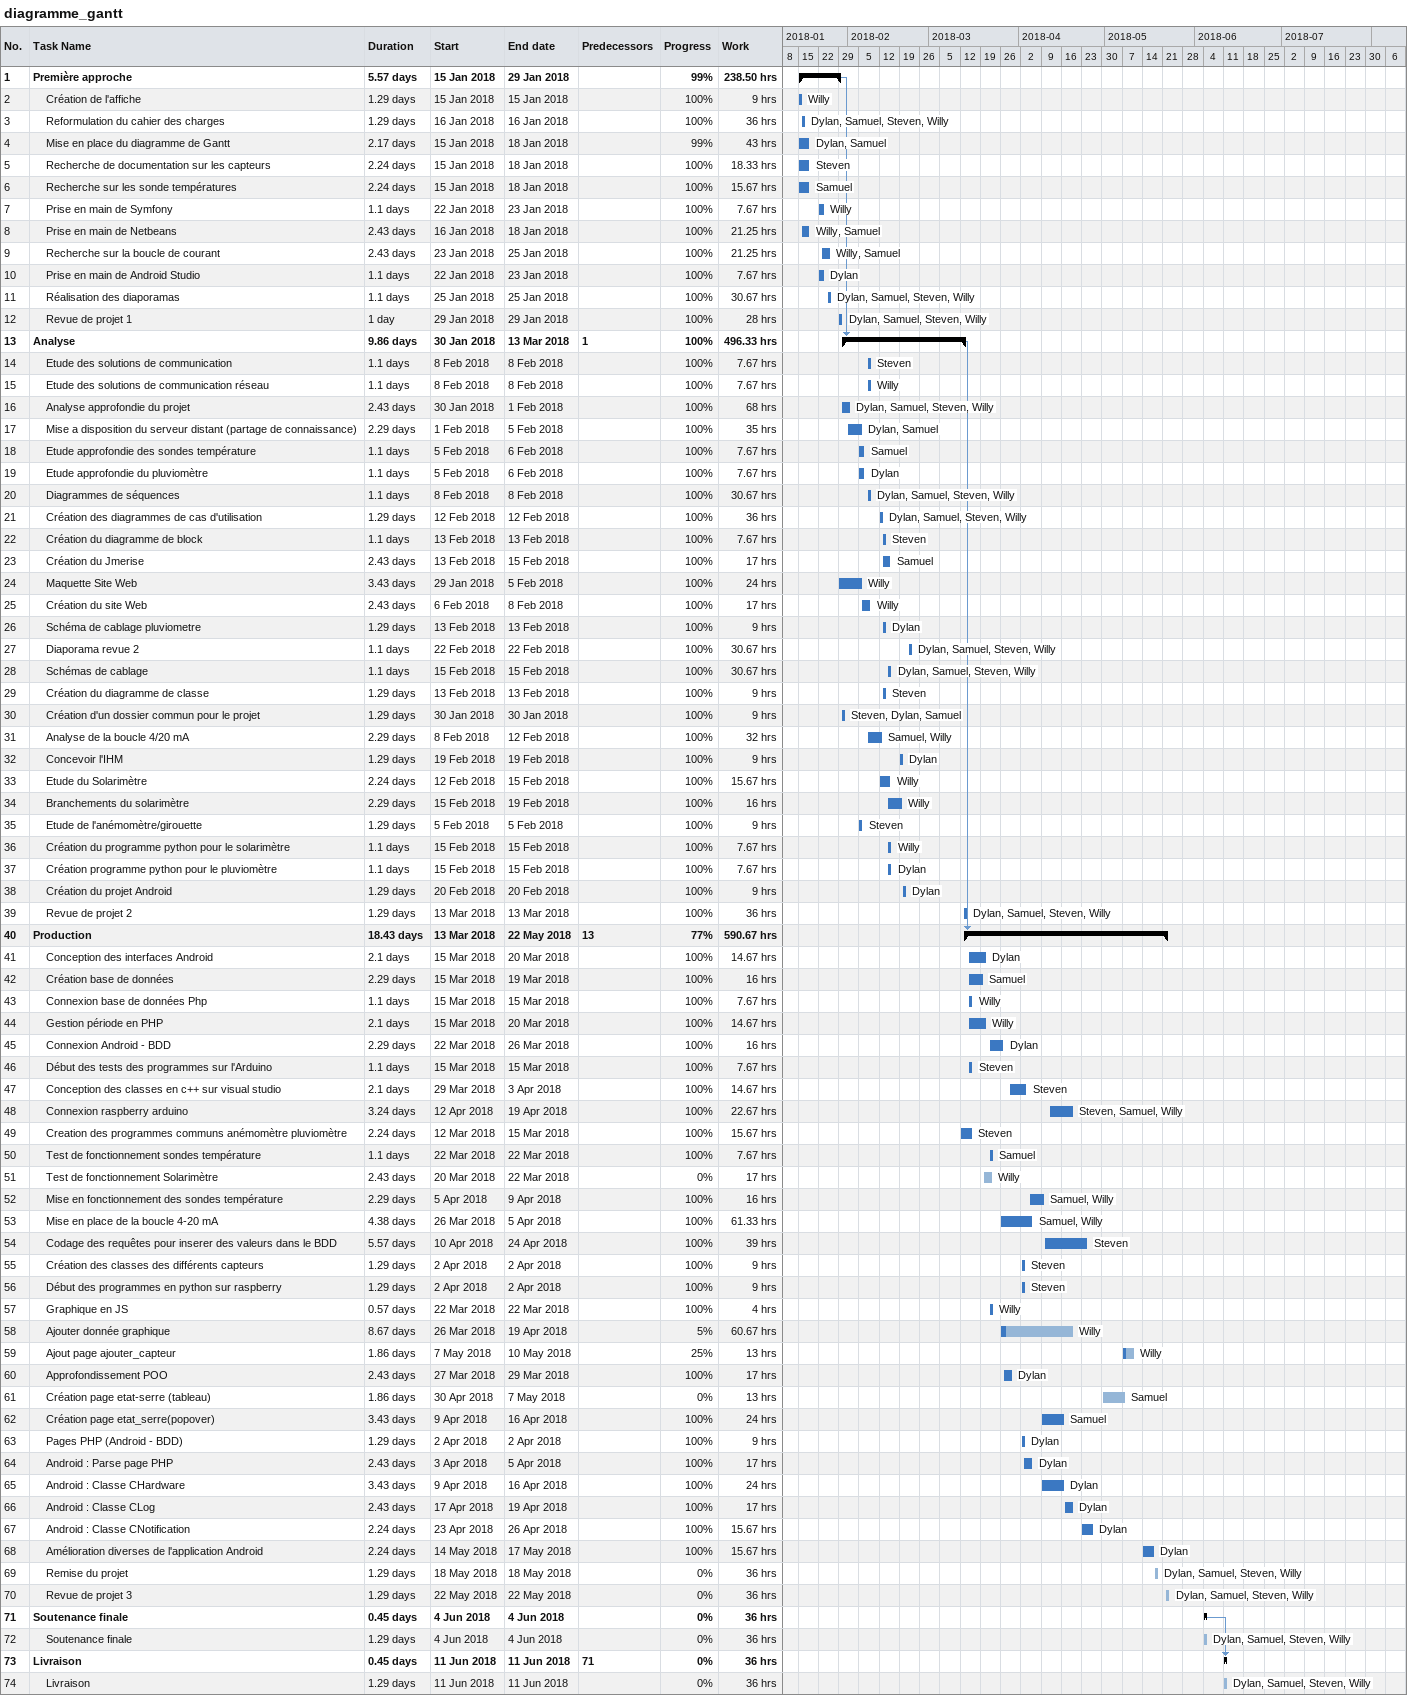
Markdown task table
diagramme_gantt

| ID | Level | Task | Duration | Start | Finish | Predecessors | Resources | % complete | Work (h) |
|---|---|---|---|---|---|---|---|---|---|
| 1 | 1 | **Première approche** | 5.57d | 2018-01-15 | 2018-01-29 |  |  | 99 | 238.50 |
| 2 | 2 | Création de l'affiche | 1.29d | 2018-01-15 | 2018-01-15 |  | Willy | 100 | 9 |
| 3 | 2 | Reformulation du cahier des charges | 1.29d | 2018-01-16 | 2018-01-16 |  | Dylan, Samuel, Steven, Willy | 100 | 36 |
| 4 | 2 | Mise en place du diagramme de Gantt | 2.17d | 2018-01-15 | 2018-01-18 |  | Dylan, Samuel | 99 | 43 |
| 5 | 2 | Recherche de documentation sur les capteurs | 2.24d | 2018-01-15 | 2018-01-18 |  | Steven | 100 | 18.33 |
| 6 | 2 | Recherche sur les sonde températures | 2.24d | 2018-01-15 | 2018-01-18 |  | Samuel | 100 | 15.67 |
| 7 | 2 | Prise en main de Symfony | 1.1d | 2018-01-22 | 2018-01-23 |  | Willy | 100 | 7.67 |
| 8 | 2 | Prise en main de Netbeans | 2.43d | 2018-01-16 | 2018-01-18 |  | Willy, Samuel | 100 | 21.25 |
| 9 | 2 | Recherche sur la boucle de courant | 2.43d | 2018-01-23 | 2018-01-25 |  | Willy, Samuel | 100 | 21.25 |
| 10 | 2 | Prise en main de Android Studio | 1.1d | 2018-01-22 | 2018-01-23 |  | Dylan | 100 | 7.67 |
| 11 | 2 | Réalisation des diaporamas | 1.1d | 2018-01-25 | 2018-01-25 |  | Dylan, Samuel, Steven, Willy | 100 | 30.67 |
| 12 | 2 | Revue de projet 1 | 1d | 2018-01-29 | 2018-01-29 |  | Dylan, Samuel, Steven, Willy | 100 | 28 |
| 13 | 1 | **Analyse** | 9.86d | 2018-01-30 | 2018-03-13 | 1 |  | 100 | 496.33 |
| 14 | 2 | Etude des solutions de communication | 1.1d | 2018-02-08 | 2018-02-08 |  | Steven | 100 | 7.67 |
| 15 | 2 | Etude des solutions de communication réseau | 1.1d | 2018-02-08 | 2018-02-08 |  | Willy | 100 | 7.67 |
| 16 | 2 | Analyse approfondie du projet | 2.43d | 2018-01-30 | 2018-02-01 |  | Dylan, Samuel, Steven, Willy | 100 | 68 |
| 17 | 2 | Mise a disposition du serveur distant (partage de connaissance) | 2.29d | 2018-02-01 | 2018-02-05 |  | Dylan, Samuel | 100 | 35 |
| 18 | 2 | Etude approfondie des sondes température | 1.1d | 2018-02-05 | 2018-02-06 |  | Samuel | 100 | 7.67 |
| 19 | 2 | Etude approfondie du pluviomètre | 1.1d | 2018-02-05 | 2018-02-06 |  | Dylan | 100 | 7.67 |
| 20 | 2 | Diagrammes de séquences | 1.1d | 2018-02-08 | 2018-02-08 |  | Dylan, Samuel, Steven, Willy | 100 | 30.67 |
| 21 | 2 | Création des diagrammes de cas d'utilisation | 1.29d | 2018-02-12 | 2018-02-12 |  | Dylan, Samuel, Steven, Willy | 100 | 36 |
| 22 | 2 | Création du diagramme de block | 1.1d | 2018-02-13 | 2018-02-13 |  | Steven | 100 | 7.67 |
| 23 | 2 | Création du Jmerise | 2.43d | 2018-02-13 | 2018-02-15 |  | Samuel | 100 | 17 |
| 24 | 2 | Maquette Site Web | 3.43d | 2018-01-29 | 2018-02-05 |  | Willy | 100 | 24 |
| 25 | 2 | Création du site Web | 2.43d | 2018-02-06 | 2018-02-08 |  | Willy | 100 | 17 |
| 26 | 2 | Schéma de cablage pluviometre | 1.29d | 2018-02-13 | 2018-02-13 |  | Dylan | 100 | 9 |
| 27 | 2 | Diaporama revue 2 | 1.1d | 2018-02-22 | 2018-02-22 |  | Dylan, Samuel, Steven, Willy | 100 | 30.67 |
| 28 | 2 | Schémas de cablage | 1.1d | 2018-02-15 | 2018-02-15 |  | Dylan, Samuel, Steven, Willy | 100 | 30.67 |
| 29 | 2 | Création du diagramme de classe | 1.29d | 2018-02-13 | 2018-02-13 |  | Steven | 100 | 9 |
| 30 | 2 | Création d'un dossier commun pour le projet | 1.29d | 2018-01-30 | 2018-01-30 |  | Steven, Dylan, Samuel | 100 | 9 |
| 31 | 2 | Analyse de la boucle 4/20 mA | 2.29d | 2018-02-08 | 2018-02-12 |  | Samuel, Willy | 100 | 32 |
| 32 | 2 | Concevoir l'IHM | 1.29d | 2018-02-19 | 2018-02-19 |  | Dylan | 100 | 9 |
| 33 | 2 | Etude du Solarimètre | 2.24d | 2018-02-12 | 2018-02-15 |  | Willy | 100 | 15.67 |
| 34 | 2 | Branchements du solarimètre | 2.29d | 2018-02-15 | 2018-02-19 |  | Willy | 100 | 16 |
| 35 | 2 | Etude de l'anémomètre/girouette | 1.29d | 2018-02-05 | 2018-02-05 |  | Steven | 100 | 9 |
| 36 | 2 | Création du programme python pour le solarimètre | 1.1d | 2018-02-15 | 2018-02-15 |  | Willy | 100 | 7.67 |
| 37 | 2 | Création programme python pour le pluviomètre | 1.1d | 2018-02-15 | 2018-02-15 |  | Dylan | 100 | 7.67 |
| 38 | 2 | Création du projet Android | 1.29d | 2018-02-20 | 2018-02-20 |  | Dylan | 100 | 9 |
| 39 | 2 | Revue de projet 2 | 1.29d | 2018-03-13 | 2018-03-13 |  | Dylan, Samuel, Steven, Willy | 100 | 36 |
| 40 | 1 | **Production** | 18.43d | 2018-03-13 | 2018-05-22 | 13 |  | 77 | 590.67 |
| 41 | 2 | Conception des interfaces Android | 2.1d | 2018-03-15 | 2018-03-20 |  | Dylan | 100 | 14.67 |
| 42 | 2 | Création base de données | 2.29d | 2018-03-15 | 2018-03-19 |  | Samuel | 100 | 16 |
| 43 | 2 | Connexion base de données Php | 1.1d | 2018-03-15 | 2018-03-15 |  | Willy | 100 | 7.67 |
| 44 | 2 | Gestion période en PHP | 2.1d | 2018-03-15 | 2018-03-20 |  | Willy | 100 | 14.67 |
| 45 | 2 | Connexion Android - BDD | 2.29d | 2018-03-22 | 2018-03-26 |  | Dylan | 100 | 16 |
| 46 | 2 | Début des tests des programmes sur l'Arduino | 1.1d | 2018-03-15 | 2018-03-15 |  | Steven | 100 | 7.67 |
| 47 | 2 | Conception des classes en c++ sur visual studio | 2.1d | 2018-03-29 | 2018-04-03 |  | Steven | 100 | 14.67 |
| 48 | 2 | Connexion raspberry arduino | 3.24d | 2018-04-12 | 2018-04-19 |  | Steven, Samuel, Willy | 100 | 22.67 |
| 49 | 2 | Creation des programmes communs anémomètre pluviomètre | 2.24d | 2018-03-12 | 2018-03-15 |  | Steven | 100 | 15.67 |
| 50 | 2 | Test de fonctionnement sondes température | 1.1d | 2018-03-22 | 2018-03-22 |  | Samuel | 100 | 7.67 |
| 51 | 2 | Test de fonctionnement Solarimètre | 2.43d | 2018-03-20 | 2018-03-22 |  | Willy | 0 | 17 |
| 52 | 2 | Mise en fonctionnement des sondes température | 2.29d | 2018-04-05 | 2018-04-09 |  | Samuel, Willy | 100 | 16 |
| 53 | 2 | Mise en place de la boucle 4-20 mA | 4.38d | 2018-03-26 | 2018-04-05 |  | Samuel, Willy | 100 | 61.33 |
| 54 | 2 | Codage des requêtes pour inserer des valeurs dans le BDD | 5.57d | 2018-04-10 | 2018-04-24 |  | Steven | 100 | 39 |
| 55 | 2 | Création des classes des différents capteurs | 1.29d | 2018-04-02 | 2018-04-02 |  | Steven | 100 | 9 |
| 56 | 2 | Début des programmes en python sur raspberry | 1.29d | 2018-04-02 | 2018-04-02 |  | Steven | 100 | 9 |
| 57 | 2 | Graphique en JS | 0.57d | 2018-03-22 | 2018-03-22 |  | Willy | 100 | 4 |
| 58 | 2 | Ajouter donnée graphique | 8.67d | 2018-03-26 | 2018-04-19 |  | Willy | 5 | 60.67 |
| 59 | 2 | Ajout page ajouter_capteur | 1.86d | 2018-05-07 | 2018-05-10 |  | Willy | 25 | 13 |
| 60 | 2 | Approfondissement POO | 2.43d | 2018-03-27 | 2018-03-29 |  | Dylan | 100 | 17 |
| 61 | 2 | Création page etat-serre (tableau) | 1.86d | 2018-04-30 | 2018-05-07 |  | Samuel | 0 | 13 |
| 62 | 2 | Création page etat_serre(popover) | 3.43d | 2018-04-09 | 2018-04-16 |  | Samuel | 100 | 24 |
| 63 | 2 | Pages PHP (Android - BDD) | 1.29d | 2018-04-02 | 2018-04-02 |  | Dylan | 100 | 9 |
| 64 | 2 | Android : Parse page PHP | 2.43d | 2018-04-03 | 2018-04-05 |  | Dylan | 100 | 17 |
| 65 | 2 | Android : Classe CHardware | 3.43d | 2018-04-09 | 2018-04-16 |  | Dylan | 100 | 24 |
| 66 | 2 | Android : Classe CLog | 2.43d | 2018-04-17 | 2018-04-19 |  | Dylan | 100 | 17 |
| 67 | 2 | Android : Classe CNotification | 2.24d | 2018-04-23 | 2018-04-26 |  | Dylan | 100 | 15.67 |
| 68 | 2 | Amélioration diverses de l'application Android | 2.24d | 2018-05-14 | 2018-05-17 |  | Dylan | 100 | 15.67 |
| 69 | 2 | Remise du projet | 1.29d | 2018-05-18 | 2018-05-18 |  | Dylan, Samuel, Steven, Willy | 0 | 36 |
| 70 | 2 | Revue de projet 3 | 1.29d | 2018-05-22 | 2018-05-22 |  | Dylan, Samuel, Steven, Willy | 0 | 36 |
| 71 | 1 | **Soutenance finale** | 0.45d | 2018-06-04 | 2018-06-04 |  |  | 0 | 36 |
| 72 | 2 | Soutenance finale | 1.29d | 2018-06-04 | 2018-06-04 |  | Dylan, Samuel, Steven, Willy | 0 | 36 |
| 73 | 1 | **Livraison** | 0.45d | 2018-06-11 | 2018-06-11 | 71 |  | 0 | 36 |
| 74 | 2 | Livraison | 1.29d | 2018-06-11 | 2018-06-11 |  | Dylan, Samuel, Steven, Willy | 0 | 36 |
